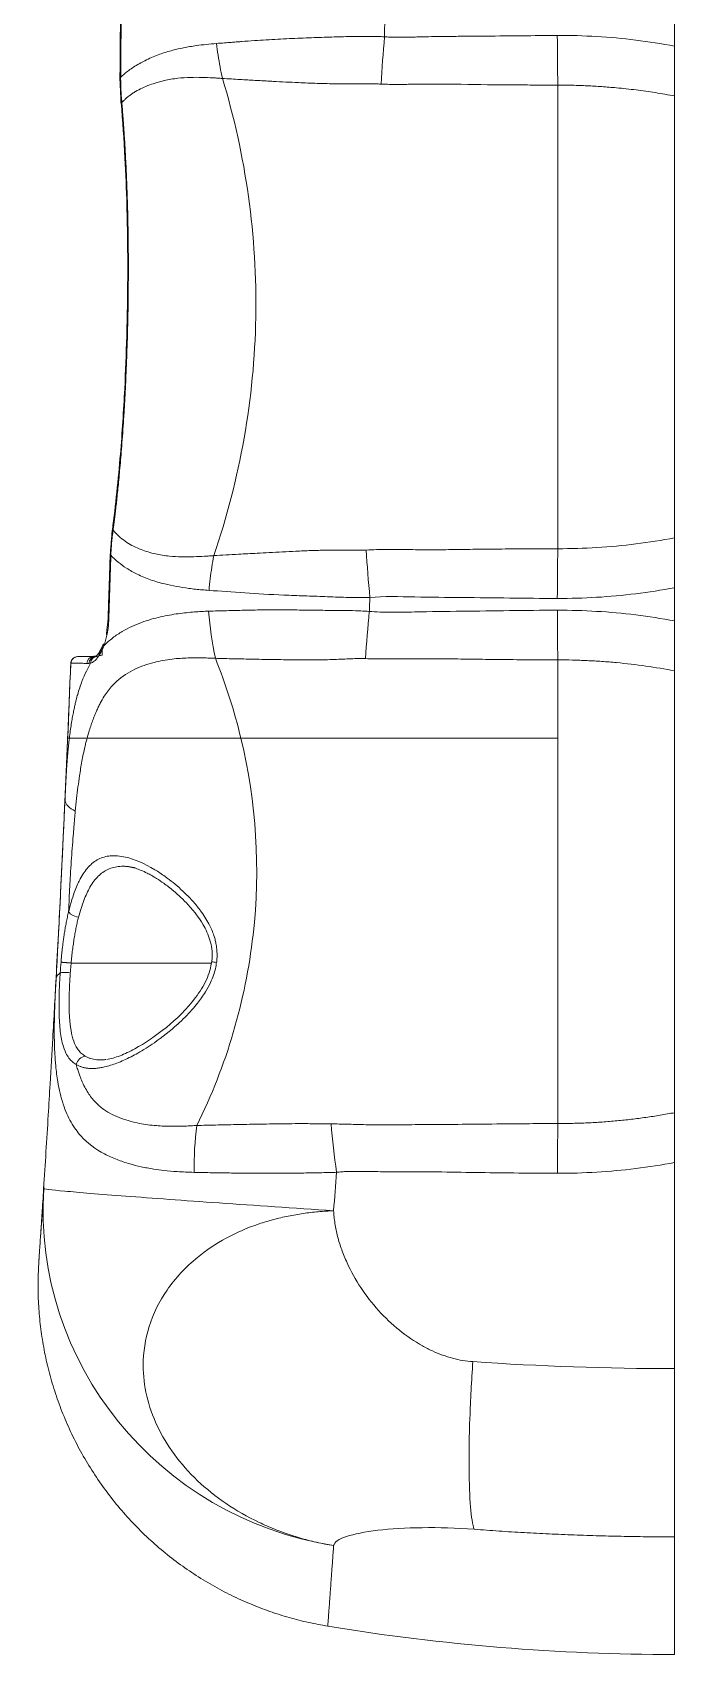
# Model space of a CAD drawing. Header units: millimetres. Extents: x -2408 to -1447, y -915 to -594.
# Drawn here: x -2048.44 to -2029.88, y -864.83 to -817.92 of the extents above; entities that cross this region are included whole.
import ezdxf

# ---------------------------------------------------------------- set-up
doc = ezdxf.new("R2010")
doc.units = ezdxf.units.MM
doc.layers.add('4', color=7, linetype='CONTINUOUS', true_color=0xffffff)

msp = doc.modelspace()

# ---------------------------------------------------------------- linework, layer by layer
at = {"layer": '4', "color": 7, "linetype": 'Continuous', "lineweight": 5}
for p, q in [((-2029.88, -817.352, 35), (-2029.88, -818.312, 35)), ((-2029.88, -819.755, 35), (-2029.88, -832.535, 35)), ((-2029.88, -833.977, 35), (-2029.88, -834.937, 35)), ((-2046.678, -835.971, 35), (-2046.608, -835.97, 35)), ((-2047.333, -836.156, 35), (-2047.333, -836.161, 35)), ((-2029.88, -836.38, 35), (-2029.88, -849.16, 35)), ((-2047.422, -838.332, 35), (-2047.372, -838.332, 35)), ((-2043.273, -844.832, 35), (-2047.321, -844.832, 35)), ((-2029.88, -850.602, 35), (-2029.88, -856.562, 35)), ((-2029.88, -861.428, 35), (-2029.88, -856.562, 35)), ((-2029.88, -864.832, 35), (-2029.88, -861.428, 35))]:
    msp.add_line(p, q, dxfattribs=at)
msp.add_arc((-2029.88, -803.165, 35), 61.667, 260.64519, 270, dxfattribs=at)
for centre, major_axis, ratio, start_param, end_param in [((-2045.707, -818.86, 35), (0.2, -0.002), 0.000004, 2.68509, 3.118734), ((-2045.71, -819.219, 35), (0.2, -0.002), 0.001803, 2.68499, 3.121071), ((-2045.71, -819.308, 35), (0.2, 0.001), 0.002033, 2.679676, 3.13244), ((-2045.936, -832.339, 35), (0.198, -0.026), 0.000113, 2.883134, 3.611779), ((-2045.936, -832.339, 35), (0.198, -0.026), 0.000113, 3.150379, 3.648746), ((-2046.009, -833.499, 35), (0.2, -0.006), 0.000014, 2.679785, 3.120905), ((-2046.056, -834.932, 35), (0.2, -0.007), 0.000015, 2.678933, 3.119202), ((-2046.107, -835.356, 35), (0.196, -0.042), 0.334881, 3.143495, 3.626201), ((-2046.675, -836.171, 35), (-0.001, -0.2), 0.953186, 3.165659, 4.682376), ((-2046.197, -835.665, 35), (0.187, -0.071), 0.565384, 3.1556, 3.679), ((-2046.913, -847.815, 35), (-0.161, -0.253), 0.884085, 3.764136, 5.048098), ((-2040.641, -851.037, 35), (0.236, -5.495), 0.567422, 4.41024, 4.660583), ((-2038.136, -851.995, 35), (9.979, -0.64), 0.981547, 3.141593, 4.614798)]:
    msp.add_ellipse(centre, major_axis=major_axis, ratio=ratio, start_param=start_param, end_param=end_param, dxfattribs=at)
for points, degree in [([(-2045.89, -816.742, 35), (-2045.907, -818.858, 35)], 1), ([(-2045.886, -818.858, 35), (-2045.884, -818.623, 35), (-2045.88, -818.153, 35), (-2045.875, -817.448, 35), (-2045.871, -816.978, 35), (-2045.87, -816.742, 35)], 3), ([(-2038.262, -818.043, 35), (-2038.26, -817.899, 35), (-2038.259, -817.754, 35), (-2038.257, -817.609, 35)], 3), ([(-2038.262, -818.043, 35), (-2038.303, -818.502, 35), (-2038.337, -818.965, 35), (-2038.362, -819.41, 35)], 3), ([(-2029.88, -818.312, 35), (-2030.253, -818.242, 35), (-2031.002, -818.126, 35), (-2032.131, -818.023, 35), (-2032.888, -818.002, 35), (-2033.268, -818.003, 35)], 3), ([(-2033.268, -818.003, 35), (-2033.267, -818.486, 35), (-2033.262, -818.973, 35), (-2033.253, -819.44, 35)], 3), ([(-2043.118, -818.236, 35), (-2043.106, -818.348, 35), (-2043.076, -818.574, 35), (-2043.019, -818.912, 35), (-2042.973, -819.135, 35), (-2042.948, -819.246, 35)], 3), ([(-2029.88, -819.755, 35), (-2029.88, -819.284, 35), (-2029.88, -818.799, 35), (-2029.88, -818.312, 35)], 3), ([(-2045.907, -818.856, 35), (-2045.91, -819.219, 35)], 1), ([(-2045.89, -819.217, 35), (-2045.889, -819.157, 35), (-2045.888, -819.037, 35), (-2045.887, -818.918, 35), (-2045.886, -818.858, 35)], 3), ([(-2045.91, -819.217, 35), (-2045.91, -819.309, 35)], 1), ([(-2045.91, -819.305, 35), (-2045.88, -819.952, 35)], 1), ([(-2045.889, -819.308, 35), (-2045.89, -819.293, 35), (-2045.89, -819.263, 35), (-2045.89, -819.232, 35), (-2045.89, -819.217, 35)], 3), ([(-2045.856, -819.946, 35), (-2045.862, -819.883, 35), (-2045.873, -819.753, 35), (-2045.885, -819.541, 35), (-2045.889, -819.388, 35), (-2045.889, -819.308, 35)], 3), ([(-2046.133, -832.308, 35), (-2046.195, -833.06, 35)], 1), ([(-2046.173, -833.04, 35), (-2046.171, -832.983, 35), (-2046.165, -832.866, 35), (-2046.151, -832.681, 35), (-2046.132, -832.494, 35), (-2046.117, -832.375, 35), (-2046.109, -832.316, 35)], 3), ([(-2033.253, -832.849, 35), (-2032.875, -832.849, 35), (-2032.121, -832.826, 35), (-2030.996, -832.722, 35), (-2030.251, -832.605, 35), (-2029.88, -832.535, 35)], 3), ([(-2029.88, -833.977, 35), (-2029.88, -833.49, 35), (-2029.88, -833.006, 35), (-2029.88, -832.535, 35)], 3), ([(-2046.194, -833.037, 35), (-2046.208, -833.493, 35)], 1), ([(-2046.173, -833.04, 35), (-2046.188, -833.041, 35), (-2046.195, -833.042, 35), (-2046.194, -833.043, 35)], 3), ([(-2046.187, -833.494, 35), (-2046.185, -833.417, 35), (-2046.18, -833.266, 35), (-2046.175, -833.115, 35), (-2046.173, -833.04, 35)], 3), ([(-2043.335, -834.054, 35), (-2043.326, -833.942, 35), (-2043.304, -833.717, 35), (-2043.258, -833.381, 35), (-2043.219, -833.159, 35), (-2043.198, -833.049, 35)], 3), ([(-2038.684, -834.259, 35), (-2038.729, -833.798, 35), (-2038.767, -833.333, 35), (-2038.794, -832.887, 35)], 3), ([(-2033.268, -834.287, 35), (-2033.266, -833.803, 35), (-2033.261, -833.316, 35), (-2033.253, -832.849, 35)], 3), ([(-2046.208, -833.493, 35), (-2046.256, -834.925, 35)], 1), ([(-2046.235, -834.926, 35), (-2046.229, -834.767, 35), (-2046.218, -834.448, 35), (-2046.203, -833.971, 35), (-2046.193, -833.653, 35), (-2046.187, -833.494, 35)], 3), ([(-2033.268, -834.287, 35), (-2032.888, -834.288, 35), (-2032.131, -834.266, 35), (-2031.002, -834.163, 35), (-2030.253, -834.047, 35), (-2029.88, -833.977, 35)], 3), ([(-2038.701, -834.663, 35), (-2038.695, -834.528, 35), (-2038.69, -834.394, 35), (-2038.684, -834.259, 35)], 3), ([(-2043.346, -834.656, 35), (-2043.41, -834.658, 35), (-2043.542, -834.663, 35), (-2043.757, -834.677, 35), (-2043.986, -834.697, 35), (-2044.226, -834.726, 35), (-2044.476, -834.765, 35), (-2044.736, -834.817, 35), (-2045.01, -834.887, 35), (-2045.289, -834.979, 35), (-2045.568, -835.094, 35), (-2045.845, -835.238, 35), (-2046.118, -835.419, 35), (-2046.293, -835.572, 35), (-2046.378, -835.659, 35)], 3), ([(-2046.255, -834.923, 35), (-2046.303, -835.316, 35)], 1), ([(-2046.287, -835.349, 35), (-2046.279, -835.315, 35), (-2046.266, -835.247, 35), (-2046.251, -835.142, 35), (-2046.24, -835.035, 35), (-2046.236, -834.963, 35), (-2046.235, -834.926, 35)], 3), ([(-2043.346, -834.656, 35), (-2043.316, -835.113, 35), (-2043.251, -835.574, 35), (-2043.153, -836.018, 35)], 3), ([(-2038.702, -834.663, 35), (-2038.747, -835.121, 35), (-2038.785, -835.584, 35), (-2038.812, -836.028, 35)], 3), ([(-2029.88, -834.937, 35), (-2030.253, -834.867, 35), (-2031.002, -834.751, 35), (-2032.131, -834.648, 35), (-2032.888, -834.627, 35), (-2033.267, -834.628, 35)], 3), ([(-2033.267, -834.628, 35), (-2033.266, -835.111, 35), (-2033.261, -835.598, 35), (-2033.253, -836.064, 35)], 3), ([(-2029.88, -836.38, 35), (-2029.88, -835.909, 35), (-2029.88, -835.424, 35), (-2029.88, -834.937, 35)], 3), ([(-2047.137, -835.969, 35), (-2046.957, -835.966, 35), (-2046.777, -835.963, 35), (-2046.597, -835.96, 35)], 3), ([(-2046.487, -835.816, 35), (-2046.588, -835.978, 35), (-2046.678, -835.997, 35)], 2), ([(-2046.678, -835.971, 35), (-2046.659, -835.971, 35), (-2046.64, -835.972, 35), (-2046.62, -835.972, 35)], 3), ([(-2046.661, -835.988, 35), (-2046.633, -835.972, 35), (-2046.601, -835.965, 35), (-2046.573, -835.966, 35)], 3), ([(-2046.513, -835.933, 35), (-2046.481, -835.883, 35), (-2046.45, -835.825, 35), (-2046.421, -835.761, 35)], 3), ([(-2046.513, -835.933, 35), (-2046.485, -835.933, 35), (-2046.456, -835.932, 35), (-2046.426, -835.932, 35)], 3), ([(-2046.422, -835.687, 35), (-2046.499, -835.831, 35)], 1), ([(-2046.426, -835.932, 35), (-2046.424, -835.875, 35), (-2046.422, -835.818, 35), (-2046.421, -835.761, 35)], 3), ([(-2046.384, -835.596, 35), (-2046.423, -835.689, 35)], 1), ([(-2043.153, -836.018, 35), (-2042.85, -836.771, 35), (-2042.603, -837.544, 35), (-2042.414, -838.332, 35)], 3), ([(-2047.333, -836.161, 35), (-2047.448, -839.123, 35), (-2047.585, -842.084, 35), (-2047.744, -845.044, 35)], 3), ([(-2047.422, -838.332, 35), (-2047.391, -837.609, 35), (-2047.361, -836.885, 35), (-2047.333, -836.161, 35)], 3), ([(-2047.333, -836.156, 35), (-2047.333, -836.157, 35), (-2047.333, -836.159, 35), (-2047.333, -836.161, 35)], 3), ([(-2047.333, -836.161, 35), (-2047.333, -836.161, 35)], 1), ([(-2046.865, -836.164, 35), (-2046.846, -836.164, 35), (-2046.826, -836.165, 35), (-2046.806, -836.165, 35)], 3), ([(-2046.806, -836.165, 35), (-2046.79, -836.165, 35), (-2046.774, -836.163, 35), (-2046.758, -836.158, 35)], 3), ([(-2033.253, -838.332, 35), (-2033.253, -837.569, 35), (-2033.253, -836.812, 35), (-2033.253, -836.064, 35)], 3), ([(-2047.487, -839.849, 35), (-2047.491, -839.934, 35), (-2047.495, -840.02, 35), (-2047.5, -840.107, 35)], 3), ([(-2047.5, -840.107, 35), (-2047.5, -840.119, 35), (-2047.499, -840.132, 35), (-2047.497, -840.145, 35)], 3), ([(-2047.486, -839.83, 35), (-2047.493, -839.997, 35), (-2047.497, -840.163, 35)], 2), ([(-2047.497, -840.145, 35), (-2047.479, -840.242, 35), (-2047.378, -840.343, 35), (-2047.2, -840.442, 35)], 3), ([(-2047.614, -844.808, 35), (-2047.623, -844.911, 35), (-2047.631, -845.014, 35), (-2047.638, -845.117, 35)], 3), ([(-2047.321, -844.832, 35), (-2047.326, -844.879, 35), (-2047.334, -844.972, 35), (-2047.341, -845.066, 35), (-2047.345, -845.112, 35)], 3), ([(-2047.748, -845.192, 35), (-2047.765, -845.467, 35), (-2047.78, -845.744, 35)], 2), ([(-2047.744, -845.044, 35), (-2047.75, -845.153, 35), (-2047.756, -845.263, 35), (-2047.762, -845.372, 35)], 3), ([(-2047.757, -845.287, 35), (-2047.756, -845.276, 35), (-2047.755, -845.265, 35), (-2047.751, -845.254, 35)], 3), ([(-2047.751, -845.254, 35), (-2047.737, -845.207, 35), (-2047.699, -845.161, 35), (-2047.638, -845.117, 35)], 3), ([(-2029.88, -850.602, 35), (-2029.88, -850.115, 35), (-2029.88, -849.631, 35), (-2029.88, -849.16, 35)], 3), ([(-2039.65, -850.885, 35), (-2039.714, -850.415, 35), (-2039.768, -849.94, 35), (-2039.809, -849.485, 35)], 3), ([(-2033.265, -850.912, 35), (-2033.264, -850.428, 35), (-2033.259, -849.941, 35), (-2033.251, -849.474, 35)], 3), ([(-2039.734, -851.994, 35), (-2039.706, -851.625, 35), (-2039.678, -851.255, 35), (-2039.65, -850.885, 35)], 3), ([(-2033.265, -850.912, 35), (-2032.886, -850.913, 35), (-2032.13, -850.891, 35), (-2031.001, -850.788, 35), (-2030.253, -850.672, 35), (-2029.88, -850.602, 35)], 3), ([(-2048.132, -851.72, 35), (-2048.181, -852.409, 35), (-2048.203, -852.718, 35)], 2), ([(-2029.88, -856.562, 35), (-2031.828, -856.562, 35), (-2033.775, -856.495, 35), (-2035.709, -856.361, 35)], 3)]:
    msp.add_open_spline(points, degree=degree, dxfattribs=at)
for points, knots in [([(-2038.262, -818.043, 35), (-2038.324, -818.04, 35), (-2038.483, -818.034, 35), (-2038.813, -818.028, 35), (-2039.262, -818.033, 35), (-2039.808, -818.05, 35), (-2040.398, -818.07, 35), (-2041.032, -818.095, 35), (-2041.579, -818.126, 35), (-2042.035, -818.155, 35), (-2042.288, -818.173, 35), (-2042.463, -818.186, 35), (-2042.566, -818.194, 35), (-2042.714, -818.205, 35), (-2042.904, -818.219, 35), (-2043.042, -818.23, 35), (-2043.118, -818.236, 35)], [0, 0, 0, 0, 0.035541, 0.089844, 0.188021, 0.292809, 0.407442, 0.5367, 0.677319, 0.749855, 0.831851, 0.844673, 0.867982, 0.901713, 0.945769, 1, 1, 1, 1]), ([(-2033.268, -818.003, 35), (-2033.952, -818.009, 35), (-2034.889, -818.019, 35), (-2035.985, -818.029, 35), (-2036.626, -818.031, 35), (-2037.076, -818.041, 35), (-2037.422, -818.05, 35), (-2037.599, -818.055, 35), (-2037.772, -818.058, 35), (-2037.94, -818.058, 35), (-2038.103, -818.054, 35), (-2038.209, -818.047, 35), (-2038.262, -818.043, 35)], [0, 0, 0, 0, 0.4096, 0.561134, 0.658261, 0.795262, 0.831516, 0.867087, 0.90179, 0.935545, 0.968293, 1, 1, 1, 1]), ([(-2043.118, -818.236, 35), (-2043.217, -818.244, 35), (-2043.417, -818.262, 35), (-2043.737, -818.301, 35), (-2044.061, -818.355, 35), (-2044.416, -818.436, 35), (-2044.777, -818.547, 35), (-2045.097, -818.683, 35), (-2045.343, -818.812, 35), (-2045.513, -818.916, 35), (-2045.653, -819.014, 35), (-2045.777, -819.112, 35), (-2045.853, -819.183, 35), (-2045.89, -819.217, 35)], [0, 0, 0, 0, 0.084067, 0.168562, 0.282748, 0.383279, 0.514362, 0.657912, 0.746762, 0.817814, 0.880803, 0.941554, 1, 1, 1, 1]), ([(-2042.948, -819.246, 35), (-2042.991, -819.244, 35), (-2043.085, -819.237, 35), (-2043.283, -819.226, 35), (-2043.549, -819.215, 35), (-2043.888, -819.214, 35), (-2044.259, -819.238, 35), (-2044.657, -819.305, 35), (-2044.995, -819.41, 35), (-2045.265, -819.52, 35), (-2045.428, -819.605, 35), (-2045.546, -819.679, 35), (-2045.629, -819.738, 35), (-2045.708, -819.802, 35), (-2045.784, -819.87, 35), (-2045.832, -819.921, 35), (-2045.856, -819.946, 35)], [0, 0, 0, 0, 0.035174, 0.07562, 0.161452, 0.257926, 0.369782, 0.499225, 0.646662, 0.731317, 0.811946, 0.849515, 0.887167, 0.924838, 0.962468, 1, 1, 1, 1]), ([(-2042.948, -819.246, 35), (-2042.27, -821.481, 35), (-2041.942, -823.819, 35), (-2042.026, -828.495, 35), (-2042.437, -830.833, 35), (-2043.198, -833.049, 35)], [0, 0, 0, 0, 0.5, 0.5, 1, 1, 1, 1]), ([(-2038.362, -819.41, 35), (-2038.419, -819.408, 35), (-2038.536, -819.403, 35), (-2038.711, -819.4, 35), (-2038.911, -819.4, 35), (-2039.22, -819.402, 35), (-2039.663, -819.405, 35), (-2040.205, -819.392, 35), (-2040.823, -819.366, 35), (-2041.296, -819.342, 35), (-2041.644, -819.323, 35), (-2041.82, -819.313, 35), (-2042.013, -819.302, 35), (-2042.225, -819.29, 35), (-2042.453, -819.277, 35), (-2042.697, -819.262, 35), (-2042.862, -819.252, 35), (-2042.948, -819.246, 35)], [0, 0, 0, 0, 0.034662, 0.07114, 0.106435, 0.156636, 0.260921, 0.380416, 0.496248, 0.656107, 0.691041, 0.730691, 0.775063, 0.824165, 0.878011, 0.936615, 1, 1, 1, 1]), ([(-2033.254, -819.44, 35), (-2033.468, -819.439, 35), (-2033.893, -819.438, 35), (-2034.825, -819.434, 35), (-2035.74, -819.423, 35), (-2036.624, -819.406, 35), (-2037.136, -819.41, 35), (-2037.501, -819.416, 35), (-2037.762, -819.421, 35), (-2037.959, -819.421, 35), (-2038.167, -819.418, 35), (-2038.299, -819.413, 35), (-2038.362, -819.41, 35)], [0, 0, 0, 0, 0.125602, 0.248582, 0.546045, 0.662015, 0.768084, 0.846921, 0.877187, 0.921807, 0.962731, 1, 1, 1, 1]), ([(-2029.88, -819.755, 35), (-2030.064, -819.721, 35), (-2030.434, -819.655, 35), (-2030.994, -819.577, 35), (-2031.511, -819.521, 35), (-2031.983, -819.483, 35), (-2032.406, -819.458, 35), (-2032.83, -819.443, 35), (-2033.112, -819.441, 35), (-2033.254, -819.44, 35)], [0, 0, 0, 0, 0.165593, 0.332086, 0.499661, 0.625058, 0.7502, 0.875157, 1, 1, 1, 1]), ([(-2033.253, -819.44, 35), (-2033.253, -821.622, 35), (-2033.253, -823.883, 35), (-2033.253, -828.406, 35), (-2033.253, -830.667, 35), (-2033.253, -832.849, 35)], [0, 0, 0, 0, 0.5, 0.5, 1, 1, 1, 1]), ([(-2045.874, -819.948, 35), (-2045.83, -820.482, 35), (-2045.763, -821.469, 35), (-2045.709, -822.829, 35), (-2045.688, -823.945, 35), (-2045.685, -824.835, 35), (-2045.691, -825.729, 35), (-2045.714, -826.837, 35), (-2045.773, -828.349, 35), (-2045.892, -830.22, 35), (-2046.036, -831.582, 35), (-2046.129, -832.313, 35)], [0, 0, 0, 0, 0.129698, 0.239617, 0.329672, 0.399884, 0.455193, 0.546153, 0.668332, 0.82164, 1, 1, 1, 1]), ([(-2046.109, -832.316, 35), (-2046.104, -832.281, 35), (-2046.093, -832.197, 35), (-2046.076, -832.061, 35), (-2046.056, -831.902, 35), (-2046.036, -831.728, 35), (-2046.014, -831.538, 35), (-2045.991, -831.33, 35), (-2045.968, -831.103, 35), (-2045.943, -830.854, 35), (-2045.918, -830.581, 35), (-2045.891, -830.282, 35), (-2045.864, -829.953, 35), (-2045.837, -829.591, 35), (-2045.809, -829.192, 35), (-2045.782, -828.755, 35), (-2045.756, -828.276, 35), (-2045.731, -827.746, 35), (-2045.708, -827.163, 35), (-2045.689, -826.536, 35), (-2045.675, -825.886, 35), (-2045.668, -825.24, 35), (-2045.666, -824.627, 35), (-2045.669, -824.067, 35), (-2045.676, -823.568, 35), (-2045.686, -823.12, 35), (-2045.697, -822.716, 35), (-2045.71, -822.351, 35), (-2045.724, -822.018, 35), (-2045.738, -821.716, 35), (-2045.752, -821.44, 35), (-2045.766, -821.19, 35), (-2045.78, -820.961, 35), (-2045.793, -820.753, 35), (-2045.807, -820.563, 35), (-2045.819, -820.39, 35), (-2045.832, -820.233, 35), (-2045.843, -820.089, 35), (-2045.852, -819.995, 35), (-2045.856, -819.949, 35), (-2045.856, -819.946, 35)], [0, 0, 0, 0, 0.008672, 0.020404, 0.033306, 0.047436, 0.062857, 0.079675, 0.098062, 0.118186, 0.140211, 0.16437, 0.190927, 0.220166, 0.252296, 0.287528, 0.326185, 0.368536, 0.415903, 0.467326, 0.520317, 0.573253, 0.62376, 0.668557, 0.708614, 0.744577, 0.777038, 0.806435, 0.833156, 0.857506, 0.879706, 0.899941, 0.918356, 0.935108, 0.950407, 0.964393, 0.977154, 0.988773, 0.999332, 1, 1, 1, 1]), ([(-2046.109, -832.316, 35), (-2046.042, -832.387, 35), (-2045.92, -832.516, 35), (-2045.719, -832.667, 35), (-2045.518, -832.781, 35), (-2045.248, -832.9, 35), (-2044.908, -833.005, 35), (-2044.405, -833.082, 35), (-2043.923, -833.088, 35), (-2043.524, -833.07, 35), (-2043.331, -833.058, 35), (-2043.24, -833.052, 35), (-2043.198, -833.049, 35)], [0, 0, 0, 0, 0.105887, 0.192526, 0.275632, 0.35816, 0.505677, 0.636396, 0.843577, 0.92778, 0.966327, 1, 1, 1, 1]), ([(-2046.173, -833.04, 35), (-2046.105, -833.106, 35), (-2045.966, -833.241, 35), (-2045.758, -833.391, 35), (-2045.569, -833.504, 35), (-2045.343, -833.621, 35), (-2045.035, -833.751, 35), (-2044.653, -833.864, 35), (-2044.279, -833.943, 35), (-2043.979, -833.989, 35), (-2043.727, -834.02, 35), (-2043.534, -834.039, 35), (-2043.401, -834.049, 35), (-2043.335, -834.054, 35)], [0, 0, 0, 0, 0.106447, 0.217416, 0.28389, 0.345521, 0.487214, 0.625343, 0.73016, 0.837807, 0.891837, 0.945909, 1, 1, 1, 1]), ([(-2043.198, -833.049, 35), (-2042.962, -833.035, 35), (-2042.557, -833.012, 35), (-2042.014, -832.983, 35), (-2041.464, -832.953, 35), (-2040.945, -832.927, 35), (-2040.394, -832.901, 35), (-2039.983, -832.89, 35), (-2039.583, -832.89, 35), (-2039.255, -832.896, 35), (-2038.987, -832.895, 35), (-2038.854, -832.89, 35), (-2038.794, -832.887, 35)], [0, 0, 0, 0, 0.178431, 0.307281, 0.386797, 0.561922, 0.658157, 0.751677, 0.829648, 0.916001, 0.961612, 1, 1, 1, 1]), ([(-2038.794, -832.887, 35), (-2038.693, -832.883, 35), (-2038.493, -832.875, 35), (-2038.094, -832.868, 35), (-2037.591, -832.874, 35), (-2036.969, -832.882, 35), (-2036.312, -832.875, 35), (-2035.609, -832.864, 35), (-2034.858, -832.857, 35), (-2034.068, -832.851, 35), (-2033.527, -832.85, 35), (-2033.253, -832.849, 35)], [0, 0, 0, 0, 0.054771, 0.109258, 0.217025, 0.328103, 0.446387, 0.57324, 0.708119, 0.852514, 1, 1, 1, 1]), ([(-2043.335, -834.054, 35), (-2042.686, -834.099, 35), (-2041.958, -834.155, 35), (-2040.976, -834.199, 35), (-2040.777, -834.206, 35), (-2040.381, -834.219, 35), (-2040.183, -834.226, 35), (-2039.785, -834.241, 35), (-2039.584, -834.25, 35), (-2039.153, -834.262, 35), (-2038.922, -834.265, 35), (-2038.684, -834.259, 35)], [0, 0, 0, 0, 0.5, 0.5, 0.625, 0.625, 0.75, 0.75, 0.875, 0.875, 1, 1, 1, 1]), ([(-2038.701, -834.663, 35), (-2038.784, -834.658, 35), (-2038.971, -834.647, 35), (-2039.335, -834.635, 35), (-2039.785, -834.632, 35), (-2040.321, -834.629, 35), (-2040.753, -834.62, 35), (-2041.095, -834.618, 35), (-2041.328, -834.617, 35), (-2041.568, -834.617, 35), (-2041.813, -834.619, 35), (-2042.063, -834.623, 35), (-2042.315, -834.628, 35), (-2042.571, -834.634, 35), (-2042.829, -834.641, 35), (-2043.089, -834.648, 35), (-2043.26, -834.653, 35), (-2043.346, -834.656, 35)], [0, 0, 0, 0, 0.049351, 0.111914, 0.218028, 0.321234, 0.440105, 0.487835, 0.537741, 0.589628, 0.643271, 0.698563, 0.755517, 0.814155, 0.874492, 0.936471, 1, 1, 1, 1]), ([(-2038.684, -834.259, 35), (-2038.287, -834.222, 35), (-2037.838, -834.234, 35), (-2036.928, -834.253, 35), (-2036.467, -834.257, 35), (-2035.556, -834.265, 35), (-2035.102, -834.27, 35), (-2034.187, -834.281, 35), (-2033.728, -834.286, 35), (-2033.268, -834.287, 35)], [0, 0, 0, 0, 0.25, 0.25, 0.5, 0.5, 0.75, 0.75, 1, 1, 1, 1]), ([(-2033.267, -834.628, 35), (-2033.729, -834.629, 35), (-2034.19, -834.634, 35), (-2035.108, -834.646, 35), (-2035.563, -834.652, 35), (-2036.476, -834.662, 35), (-2036.941, -834.668, 35), (-2037.623, -834.682, 35), (-2037.846, -834.688, 35), (-2038.285, -834.687, 35), (-2038.503, -834.681, 35), (-2038.701, -834.663, 35)], [0, 0, 0, 0, 0.25, 0.25, 0.5, 0.5, 0.75, 0.75, 0.875, 0.875, 1, 1, 1, 1]), ([(-2046.378, -835.659, 35), (-2046.369, -835.634, 35), (-2046.35, -835.584, 35), (-2046.326, -835.506, 35), (-2046.305, -835.428, 35), (-2046.293, -835.375, 35), (-2046.287, -835.349, 35)], [0, 0, 0, 0, 0.267572, 0.523389, 0.767501, 1, 1, 1, 1]), ([(-2047.333, -836.156, 35), (-2047.33, -836.106, 35), (-2047.307, -836.058, 35), (-2047.235, -835.99, 35), (-2047.186, -835.97, 35), (-2047.137, -835.969, 35)], [0, 0, 0, 0, 0.5, 0.5, 1, 1, 1, 1]), ([(-2047.128, -835.969, 35), (-2047.154, -835.97, 35), (-2047.204, -835.979, 35), (-2047.271, -836.023, 35), (-2047.315, -836.089, 35), (-2047.325, -836.138, 35), (-2047.326, -836.164, 35)], [0, 0, 0, 0, 0.240668, 0.500167, 0.759573, 1, 1, 1, 1]), ([(-2047.129, -835.969, 35), (-2047.12, -835.969, 35), (-2047.077, -835.969, 35), (-2046.943, -835.97, 35), (-2046.777, -835.971, 35), (-2046.678, -835.971, 35)], [0, 0, 0, 0, 0.240714, 0.620357, 1, 1, 1, 1]), ([(-2043.153, -836.018, 35), (-2043.211, -836.016, 35), (-2043.334, -836.011, 35), (-2043.598, -836.003, 35), (-2043.964, -836.004, 35), (-2044.439, -836.035, 35), (-2044.965, -836.133, 35), (-2045.512, -836.325, 35), (-2045.946, -836.605, 35), (-2046.216, -836.902, 35), (-2046.369, -837.123, 35), (-2046.463, -837.284, 35), (-2046.537, -837.431, 35), (-2046.593, -837.552, 35), (-2046.649, -837.684, 35), (-2046.704, -837.827, 35), (-2046.758, -837.983, 35), (-2046.812, -838.152, 35), (-2046.845, -838.271, 35), (-2046.861, -838.332, 35)], [0, 0, 0, 0, 0.030391, 0.064819, 0.141966, 0.232523, 0.341542, 0.472759, 0.618175, 0.70172, 0.744012, 0.793014, 0.818147, 0.844738, 0.872801, 0.902347, 0.933388, 0.965936, 1, 1, 1, 1]), ([(-2046.806, -836.165, 35), (-2046.805, -836.119, 35), (-2046.785, -836.066, 35), (-2046.714, -835.992, 35), (-2046.664, -835.973, 35), (-2046.62, -835.972, 35)], [0, 0, 0, 0, 0.5, 0.5, 1, 1, 1, 1]), ([(-2046.758, -836.158, 35), (-2046.741, -836.152, 35), (-2046.708, -836.141, 35), (-2046.655, -836.105, 35), (-2046.613, -836.065, 35), (-2046.577, -836.025, 35), (-2046.547, -835.985, 35), (-2046.524, -835.95, 35), (-2046.512, -835.933, 35)], [0, 0, 0, 0, 0.20956, 0.418701, 0.634671, 0.71377, 0.856977, 1, 1, 1, 1]), ([(-2046.758, -836.158, 35), (-2046.758, -836.111, 35), (-2046.74, -836.058, 35), (-2046.691, -836.007, 35), (-2046.676, -835.996, 35), (-2046.661, -835.988, 35)], [0, 0, 0, 0, 0.738254, 0.738254, 1, 1, 1, 1]), ([(-2046.512, -835.933, 35), (-2046.524, -835.881, 35), (-2046.506, -835.833, 35), (-2046.469, -835.8, 35), (-2046.461, -835.794, 35), (-2046.452, -835.79, 35)], [0, 0, 0, 0, 0.813795, 0.813795, 1, 1, 1, 1]), ([(-2046.421, -835.762, 35), (-2046.43, -835.738, 35), (-2046.431, -835.715, 35), (-2046.424, -835.693, 35), (-2046.423, -835.689, 35), (-2046.421, -835.686, 35)], [0, 0, 0, 0, 0.843539, 0.843539, 1, 1, 1, 1]), ([(-2046.42, -835.761, 35), (-2046.413, -835.745, 35), (-2046.399, -835.712, 35), (-2046.385, -835.677, 35), (-2046.378, -835.659, 35)], [0, 0, 0, 0, 0.499845, 1, 1, 1, 1]), ([(-2038.813, -836.028, 35), (-2038.881, -836.027, 35), (-2039.021, -836.025, 35), (-2039.242, -836.032, 35), (-2039.474, -836.043, 35), (-2039.811, -836.057, 35), (-2040.144, -836.067, 35), (-2040.495, -836.066, 35), (-2040.784, -836.063, 35), (-2041.102, -836.059, 35), (-2041.424, -836.055, 35), (-2041.737, -836.05, 35), (-2042.04, -836.044, 35), (-2042.333, -836.038, 35), (-2042.616, -836.032, 35), (-2042.889, -836.026, 35), (-2043.065, -836.021, 35), (-2043.153, -836.018, 35)], [0, 0, 0, 0, 0.043872, 0.089998, 0.1425, 0.194965, 0.309692, 0.362271, 0.42893, 0.504184, 0.578303, 0.651301, 0.723193, 0.793993, 0.863716, 0.93238, 1, 1, 1, 1]), ([(-2033.253, -836.064, 35), (-2033.503, -836.064, 35), (-2034.043, -836.062, 35), (-2034.832, -836.055, 35), (-2035.605, -836.046, 35), (-2036.304, -836.034, 35), (-2036.96, -836.028, 35), (-2037.533, -836.03, 35), (-2037.942, -836.033, 35), (-2038.256, -836.036, 35), (-2038.514, -836.035, 35), (-2038.719, -836.03, 35), (-2038.813, -836.028, 35)], [0, 0, 0, 0, 0.13451, 0.290428, 0.424401, 0.55062, 0.667296, 0.778592, 0.860242, 0.888437, 0.949127, 1, 1, 1, 1]), ([(-2046.758, -836.158, 35), (-2046.8, -836.233, 35), (-2046.892, -836.399, 35), (-2047.018, -836.699, 35), (-2047.103, -836.955, 35), (-2047.154, -837.139, 35), (-2047.177, -837.227, 35), (-2047.203, -837.331, 35), (-2047.23, -837.452, 35), (-2047.259, -837.591, 35), (-2047.288, -837.748, 35), (-2047.318, -837.924, 35), (-2047.346, -838.119, 35), (-2047.363, -838.26, 35), (-2047.372, -838.332, 35)], [0, 0, 0, 0, 0.130603, 0.286678, 0.467367, 0.5009, 0.540996, 0.587599, 0.640645, 0.700065, 0.765787, 0.837736, 0.915834, 1, 1, 1, 1]), ([(-2047.328, -836.157, 35), (-2047.328, -836.157, 35), (-2047.323, -836.157, 35), (-2047.306, -836.16, 35), (-2047.263, -836.162, 35), (-2047.212, -836.163, 35), (-2047.153, -836.163, 35), (-2047.088, -836.163, 35), (-2047.019, -836.163, 35), (-2046.945, -836.164, 35), (-2046.891, -836.164, 35), (-2046.865, -836.164, 35)], [0, 0, 0, 0, 0.004226, 0.188172, 0.326142, 0.465067, 0.583075, 0.695575, 0.802571, 0.90405, 1, 1, 1, 1]), ([(-2029.88, -836.38, 35), (-2030.157, -836.331, 35), (-2030.714, -836.233, 35), (-2031.418, -836.154, 35), (-2031.983, -836.107, 35), (-2032.408, -836.083, 35), (-2032.831, -836.067, 35), (-2033.112, -836.065, 35), (-2033.253, -836.064, 35)], [0, 0, 0, 0, 0.248704, 0.49965, 0.625494, 0.750787, 0.875598, 1, 1, 1, 1]), ([(-2047.499, -840.107, 35), (-2047.487, -839.82, 35), (-2047.46, -839.228, 35), (-2047.435, -838.637, 35), (-2047.422, -838.332, 35)], [0, 0, 0, 0, 0.484791, 1, 1, 1, 1]), ([(-2047.372, -838.332, 35), (-2047.38, -838.398, 35), (-2047.394, -838.524, 35), (-2047.422, -838.811, 35), (-2047.451, -839.188, 35), (-2047.473, -839.57, 35), (-2047.484, -839.789, 35), (-2047.487, -839.849, 35)], [0, 0, 0, 0, 0.139496, 0.269342, 0.592904, 0.889196, 1, 1, 1, 1]), ([(-2047.372, -838.332, 35), (-2047.363, -838.332, 35), (-2047.344, -838.332, 35), (-2047.303, -838.332, 35), (-2047.253, -838.332, 35), (-2047.193, -838.332, 35), (-2047.124, -838.332, 35), (-2047.045, -838.332, 35), (-2046.959, -838.332, 35), (-2046.894, -838.332, 35), (-2046.861, -838.332, 35)], [0, 0, 0, 0, 0.126628, 0.252939, 0.378851, 0.504291, 0.629185, 0.753472, 0.877094, 1, 1, 1, 1]), ([(-2046.861, -838.332, 35), (-2046.872, -838.374, 35), (-2046.894, -838.456, 35), (-2046.946, -838.674, 35), (-2047.012, -838.99, 35), (-2047.075, -839.378, 35), (-2047.125, -839.74, 35), (-2047.165, -840.08, 35), (-2047.188, -840.319, 35), (-2047.2, -840.442, 35)], [0, 0, 0, 0, 0.066043, 0.132086, 0.339346, 0.54133, 0.686927, 0.839796, 1, 1, 1, 1]), ([(-2046.861, -838.332, 35), (-2046.629, -838.332, 35), (-2046.365, -838.332, 35), (-2045.91, -838.332, 35), (-2045.748, -838.332, 35), (-2045.409, -838.332, 35), (-2045.23, -838.332, 35), (-2044.671, -838.332, 35), (-2044.264, -838.332, 35), (-2043.383, -838.332, 35), (-2042.909, -838.332, 35), (-2042.414, -838.332, 35)], [0, 0, 0, 0, 0.25, 0.25, 0.375, 0.375, 0.5, 0.5, 0.75, 0.75, 1, 1, 1, 1]), ([(-2042.413, -838.332, 35), (-2041.969, -840.183, 35), (-2041.845, -842.113, 35), (-2042.28, -845.926, 35), (-2042.831, -847.805, 35), (-2043.687, -849.53, 35)], [0, 0, 0, 0, 0.5, 0.5, 1, 1, 1, 1]), ([(-2033.252, -838.332, 35), (-2034.038, -838.332, 35), (-2034.824, -838.332, 35), (-2036, -838.332, 35), (-2036.392, -838.332, 35), (-2037.175, -838.332, 35), (-2037.567, -838.332, 35), (-2038.347, -838.332, 35), (-2038.735, -838.332, 35), (-2039.503, -838.332, 35), (-2039.884, -838.332, 35), (-2041.011, -838.332, 35), (-2041.731, -838.332, 35), (-2042.414, -838.332, 35)], [0, 0, 0, 0, 0.25, 0.25, 0.375, 0.375, 0.5, 0.5, 0.625, 0.625, 0.75, 0.75, 1, 1, 1, 1]), ([(-2033.252, -849.474, 35), (-2033.252, -847.673, 35), (-2033.252, -845.822, 35), (-2033.252, -842.083, 35), (-2033.252, -840.191, 35), (-2033.252, -838.332, 35)], [0, 0, 0, 0, 0.5, 0.5, 1, 1, 1, 1]), ([(-2047.5, -840.107, 35), (-2047.506, -840.251, 35), (-2047.519, -840.541, 35), (-2047.54, -840.975, 35), (-2047.562, -841.445, 35), (-2047.59, -842.04, 35), (-2047.632, -842.897, 35), (-2047.689, -844.015, 35), (-2047.734, -844.852, 35), (-2047.757, -845.287, 35)], [0, 0, 0, 0, 0.084651, 0.168912, 0.252876, 0.35676, 0.513173, 0.746573, 1, 1, 1, 1]), ([(-2047.2, -840.442, 35), (-2047.207, -840.515, 35), (-2047.221, -840.666, 35), (-2047.242, -840.903, 35), (-2047.275, -841.309, 35), (-2047.31, -841.772, 35), (-2047.341, -842.264, 35), (-2047.362, -842.624, 35), (-2047.379, -842.978, 35), (-2047.389, -843.22, 35), (-2047.394, -843.348, 35)], [0, 0, 0, 0, 0.077912, 0.161466, 0.25066, 0.503732, 0.640391, 0.754011, 0.869892, 1, 1, 1, 1]), ([(-2043.118, -844.812, 35), (-2043.113, -844.774, 35), (-2043.105, -844.696, 35), (-2043.102, -844.578, 35), (-2043.108, -844.456, 35), (-2043.122, -844.332, 35), (-2043.146, -844.206, 35), (-2043.199, -844.008, 35), (-2043.321, -843.712, 35), (-2043.52, -843.39, 35), (-2043.802, -843.034, 35), (-2044.157, -842.676, 35), (-2044.551, -842.36, 35), (-2045.101, -841.997, 35), (-2045.652, -841.755, 35), (-2046.18, -841.709, 35), (-2046.537, -841.808, 35), (-2046.826, -842.03, 35), (-2047.012, -842.3, 35), (-2047.132, -842.543, 35), (-2047.214, -842.741, 35), (-2047.306, -843.008, 35), (-2047.363, -843.228, 35), (-2047.394, -843.348, 35)], [0, 0, 0, 0, 0.012099, 0.024583, 0.037456, 0.050716, 0.064359, 0.078381, 0.117046, 0.169046, 0.206377, 0.276216, 0.353173, 0.403303, 0.552814, 0.638745, 0.714162, 0.790619, 0.861922, 0.885881, 0.916899, 0.954952, 1, 1, 1, 1]), ([(-2045.474, -842.074, 35), (-2045.484, -842.072, 35), (-2045.638, -842.038, 35), (-2045.914, -842.015, 35), (-2046.26, -842.101, 35), (-2046.547, -842.303, 35), (-2046.74, -842.562, 35), (-2046.871, -842.815, 35), (-2046.957, -843.02, 35), (-2047.037, -843.25, 35), (-2047.085, -843.421, 35), (-2047.109, -843.508, 35)], [0, 0, 0, 0, 0.013288, 0.196509, 0.369469, 0.530906, 0.694637, 0.768053, 0.843376, 0.920671, 1, 1, 1, 1]), ([(-2045.834, -842.032, 35), (-2045.719, -842.032, 35), (-2045.496, -842.068, 35), (-2045.158, -842.208, 35), (-2044.879, -842.365, 35), (-2044.621, -842.537, 35), (-2044.311, -842.777, 35), (-2043.887, -843.176, 35), (-2043.485, -843.694, 35), (-2043.28, -844.209, 35), (-2043.236, -844.562, 35), (-2043.248, -844.746, 35), (-2043.264, -844.842, 35)], [0, 0, 0, 0, 0.142404, 0.259093, 0.349, 0.412892, 0.498797, 0.629349, 0.800209, 0.896701, 0.947082, 1, 1, 1, 1]), ([(-2047.394, -843.348, 35), (-2047.406, -843.399, 35), (-2047.431, -843.5, 35), (-2047.462, -843.654, 35), (-2047.49, -843.805, 35), (-2047.514, -843.952, 35), (-2047.535, -844.093, 35), (-2047.553, -844.229, 35), (-2047.569, -844.358, 35), (-2047.583, -844.481, 35), (-2047.595, -844.596, 35), (-2047.605, -844.704, 35), (-2047.611, -844.774, 35), (-2047.614, -844.808, 35)], [0, 0, 0, 0, 0.116861, 0.228476, 0.334872, 0.436066, 0.53207, 0.622893, 0.708558, 0.789088, 0.864499, 0.934803, 1, 1, 1, 1]), ([(-2047.394, -843.347, 35), (-2047.388, -843.361, 35), (-2047.378, -843.375, 35), (-2047.347, -843.406, 35), (-2047.327, -843.422, 35), (-2047.251, -843.468, 35), (-2047.179, -843.495, 35), (-2047.109, -843.508, 35)], [0, 0, 0, 0, 0.25, 0.25, 0.5, 0.5, 1, 1, 1, 1]), ([(-2047.109, -843.508, 35), (-2047.12, -843.554, 35), (-2047.144, -843.646, 35), (-2047.175, -843.792, 35), (-2047.205, -843.947, 35), (-2047.233, -844.109, 35), (-2047.258, -844.28, 35), (-2047.282, -844.458, 35), (-2047.303, -844.643, 35), (-2047.315, -844.768, 35), (-2047.321, -844.832, 35)], [0, 0, 0, 0, 0.112767, 0.228951, 0.348595, 0.471739, 0.598419, 0.728669, 0.86252, 1, 1, 1, 1]), ([(-2047.177, -847.764, 35), (-2047.153, -847.778, 35), (-2047.103, -847.806, 35), (-2047.022, -847.838, 35), (-2046.932, -847.862, 35), (-2046.834, -847.878, 35), (-2046.727, -847.883, 35), (-2046.611, -847.879, 35), (-2046.486, -847.864, 35), (-2046.287, -847.824, 35), (-2045.992, -847.731, 35), (-2045.666, -847.584, 35), (-2045.303, -847.388, 35), (-2044.85, -847.104, 35), (-2044.314, -846.685, 35), (-2043.901, -846.274, 35), (-2043.636, -845.958, 35), (-2043.451, -845.698, 35), (-2043.301, -845.424, 35), (-2043.207, -845.195, 35), (-2043.148, -845, 35), (-2043.127, -844.872, 35), (-2043.118, -844.812, 35)], [0, 0, 0, 0, 0.025185, 0.051463, 0.078831, 0.107286, 0.136827, 0.167443, 0.199135, 0.231898, 0.313802, 0.403678, 0.444697, 0.544197, 0.685141, 0.774328, 0.811926, 0.869319, 0.9142, 0.945798, 0.974394, 1, 1, 1, 1]), ([(-2043.253, -844.759, 35), (-2043.284, -844.956, 35), (-2043.389, -845.34, 35), (-2043.843, -846.037, 35), (-2044.584, -846.747, 35), (-2045.348, -847.259, 35), (-2045.916, -847.529, 35), (-2046.172, -847.601, 35), (-2046.293, -847.622, 35)], [0, 0, 0, 0, 0.107532, 0.223562, 0.47183, 0.732692, 0.865972, 1, 1, 1, 1]), ([(-2043.118, -844.812, 35), (-2043.176, -844.805, 35), (-2043.221, -844.799, 35), (-2043.25, -844.795, 35), (-2043.255, -844.795, 35), (-2043.256, -844.794, 35)], [0, 0, 0, 0, 0.715308, 0.715308, 1, 1, 1, 1]), ([(-2048.116, -851.354, 35), (-2048.071, -850.647, 35), (-2048.007, -849.637, 35), (-2047.921, -848.187, 35), (-2047.844, -846.872, 35), (-2047.789, -845.86, 35), (-2047.757, -845.287, 35)], [0, 0, 0, 0, 0.349835, 0.499739, 0.716848, 1, 1, 1, 1]), ([(-2047.757, -845.287, 35), (-2047.761, -845.366, 35), (-2047.77, -845.525, 35), (-2047.781, -845.762, 35), (-2047.789, -845.951, 35), (-2047.793, -846.06, 35), (-2047.794, -846.089, 35)], [0, 0, 0, 0, 0.286988, 0.582153, 0.885629, 1, 1, 1, 1]), ([(-2047.638, -845.117, 35), (-2047.641, -845.169, 35), (-2047.648, -845.273, 35), (-2047.656, -845.43, 35), (-2047.663, -845.588, 35), (-2047.668, -845.746, 35), (-2047.672, -845.952, 35), (-2047.673, -846.306, 35), (-2047.65, -846.758, 35), (-2047.58, -847.162, 35), (-2047.486, -847.422, 35), (-2047.389, -847.582, 35), (-2047.29, -847.692, 35), (-2047.214, -847.741, 35), (-2047.177, -847.764, 35)], [0, 0, 0, 0, 0.041232, 0.083118, 0.125659, 0.168862, 0.212743, 0.298222, 0.474086, 0.637783, 0.756726, 0.8442, 0.925309, 1, 1, 1, 1]), ([(-2047.638, -845.117, 35), (-2047.625, -845.111, 35), (-2047.588, -845.107, 35), (-2047.478, -845.106, 35), (-2047.408, -845.108, 35), (-2047.345, -845.112, 35)], [0, 0, 0, 0, 0.5, 0.5, 1, 1, 1, 1]), ([(-2047.345, -845.112, 35), (-2047.348, -845.167, 35), (-2047.356, -845.275, 35), (-2047.365, -845.435, 35), (-2047.372, -845.589, 35), (-2047.377, -845.737, 35), (-2047.38, -845.879, 35), (-2047.38, -846.015, 35), (-2047.379, -846.144, 35), (-2047.375, -846.267, 35), (-2047.37, -846.383, 35), (-2047.362, -846.493, 35), (-2047.342, -846.693, 35), (-2047.298, -846.953, 35), (-2047.213, -847.192, 35), (-2047.117, -847.349, 35), (-2047.025, -847.453, 35), (-2046.95, -847.502, 35), (-2046.913, -847.526, 35)], [0, 0, 0, 0, 0.048663, 0.09626, 0.142799, 0.188286, 0.232729, 0.276137, 0.318518, 0.359881, 0.400238, 0.439598, 0.477974, 0.62281, 0.759215, 0.840488, 0.920645, 1, 1, 1, 1]), ([(-2047.794, -846.089, 35), (-2047.796, -846.141, 35), (-2047.8, -846.274, 35), (-2047.808, -846.556, 35), (-2047.811, -846.97, 35), (-2047.799, -847.408, 35), (-2047.766, -847.853, 35), (-2047.702, -848.354, 35), (-2047.569, -848.916, 35), (-2047.343, -849.44, 35), (-2046.978, -849.948, 35), (-2046.52, -850.287, 35), (-2046.009, -850.517, 35), (-2045.653, -850.637, 35), (-2045.297, -850.727, 35), (-2044.965, -850.789, 35), (-2044.615, -850.835, 35), (-2044.23, -850.871, 35), (-2043.931, -850.881, 35), (-2043.768, -850.886, 35)], [0, 0, 0, 0, 0.015977, 0.041878, 0.089931, 0.152692, 0.194207, 0.254014, 0.347951, 0.434976, 0.514797, 0.653047, 0.712731, 0.767869, 0.813239, 0.861803, 0.898392, 0.944464, 1, 1, 1, 1]), ([(-2046.913, -847.526, 35), (-2046.888, -847.539, 35), (-2046.839, -847.565, 35), (-2046.759, -847.594, 35), (-2046.673, -847.615, 35), (-2046.6, -847.626, 35), (-2046.556, -847.629, 35), (-2046.543, -847.63, 35)], [0, 0, 0, 0, 0.221613, 0.446294, 0.674244, 0.905654, 1, 1, 1, 1]), ([(-2046.543, -847.63, 35), (-2046.485, -847.634, 35), (-2046.41, -847.633, 35), (-2046.332, -847.625, 35), (-2046.318, -847.624, 35)], [0, 0, 0, 0, 0.812935, 1, 1, 1, 1]), ([(-2047.177, -847.764, 35), (-2047.162, -847.815, 35), (-2047.135, -847.908, 35), (-2047.094, -848.033, 35), (-2047.056, -848.135, 35), (-2047.004, -848.264, 35), (-2046.933, -848.415, 35), (-2046.805, -848.638, 35), (-2046.63, -848.863, 35), (-2046.321, -849.127, 35), (-2045.902, -849.331, 35), (-2045.381, -849.476, 35), (-2044.889, -849.54, 35), (-2044.443, -849.556, 35), (-2044.103, -849.551, 35), (-2043.856, -849.54, 35), (-2043.742, -849.533, 35), (-2043.687, -849.53, 35)], [0, 0, 0, 0, 0.033724, 0.0626, 0.086665, 0.105947, 0.157846, 0.203175, 0.29223, 0.374725, 0.523703, 0.65381, 0.763955, 0.85562, 0.933945, 0.968657, 1, 1, 1, 1]), ([(-2033.251, -849.474, 35), (-2033.108, -849.473, 35), (-2032.822, -849.471, 35), (-2032.395, -849.456, 35), (-2031.969, -849.431, 35), (-2031.547, -849.397, 35), (-2031.126, -849.352, 35), (-2030.708, -849.298, 35), (-2030.293, -849.235, 35), (-2030.018, -849.185, 35), (-2029.88, -849.16, 35)], [0, 0, 0, 0, 0.126883, 0.253082, 0.378669, 0.503718, 0.628301, 0.752493, 0.876368, 1, 1, 1, 1]), ([(-2043.687, -849.53, 35), (-2043.599, -849.528, 35), (-2043.421, -849.523, 35), (-2043.144, -849.516, 35), (-2042.856, -849.51, 35), (-2042.556, -849.504, 35), (-2042.245, -849.498, 35), (-2041.922, -849.492, 35), (-2041.524, -849.485, 35), (-2041.095, -849.479, 35), (-2040.633, -849.476, 35), (-2040.259, -849.479, 35), (-2039.981, -849.483, 35), (-2039.849, -849.485, 35), (-2039.809, -849.485, 35)], [0, 0, 0, 0, 0.075371, 0.152355, 0.230965, 0.311213, 0.393114, 0.476679, 0.561924, 0.697747, 0.798622, 0.904405, 0.971456, 1, 1, 1, 1]), ([(-2039.809, -849.485, 35), (-2039.732, -849.486, 35), (-2039.578, -849.487, 35), (-2039.344, -849.492, 35), (-2039.107, -849.499, 35), (-2038.772, -849.51, 35), (-2038.297, -849.513, 35), (-2037.628, -849.508, 35), (-2036.812, -849.502, 35), (-2035.825, -849.495, 35), (-2034.864, -849.485, 35), (-2033.983, -849.476, 35), (-2033.494, -849.475, 35), (-2033.251, -849.474, 35)], [0, 0, 0, 0, 0.03573, 0.07138, 0.107963, 0.144994, 0.225204, 0.326129, 0.451558, 0.598669, 0.777264, 0.889489, 1, 1, 1, 1]), ([(-2043.768, -850.886, 35), (-2043.678, -850.888, 35), (-2043.504, -850.891, 35), (-2043.243, -850.896, 35), (-2042.991, -850.9, 35), (-2042.749, -850.904, 35), (-2042.519, -850.907, 35), (-2042.301, -850.909, 35), (-2042.095, -850.911, 35), (-2041.904, -850.912, 35), (-2041.726, -850.913, 35), (-2041.53, -850.913, 35), (-2041.301, -850.912, 35), (-2040.962, -850.909, 35), (-2040.552, -850.905, 35), (-2040.149, -850.898, 35), (-2039.853, -850.891, 35), (-2039.71, -850.887, 35), (-2039.65, -850.885, 35)], [0, 0, 0, 0, 0.072324, 0.141114, 0.2063, 0.267836, 0.32568, 0.3798, 0.430159, 0.476727, 0.519479, 0.558397, 0.617502, 0.68265, 0.797504, 0.903009, 0.959581, 1, 1, 1, 1]), ([(-2039.65, -850.885, 35), (-2039.601, -850.88, 35), (-2039.495, -850.868, 35), (-2039.248, -850.858, 35), (-2038.849, -850.862, 35), (-2038.306, -850.868, 35), (-2037.538, -850.865, 35), (-2036.602, -850.873, 35), (-2035.495, -850.893, 35), (-2034.382, -850.907, 35), (-2033.638, -850.91, 35), (-2033.265, -850.912, 35)], [0, 0, 0, 0, 0.023273, 0.050435, 0.116817, 0.21192, 0.306368, 0.478602, 0.652058, 0.825914, 1, 1, 1, 1]), ([(-2048.193, -852.546, 35), (-2048.19, -852.495, 35), (-2048.18, -852.35, 35), (-2048.163, -852.086, 35), (-2048.141, -851.744, 35), (-2048.124, -851.484, 35), (-2048.116, -851.354, 35)], [0, 0, 0, 0, 0.161427, 0.440893, 0.720387, 1, 1, 1, 1]), ([(-2048.107, -851.22, 35), (-2048.118, -851.391, 35), (-2048.128, -851.553, 35), (-2048.148, -851.853, 35), (-2048.157, -851.992, 35), (-2048.173, -852.237, 35), (-2048.18, -852.345, 35), (-2048.187, -852.444, 35)], [0, 0, 0, 0, 0.345582, 0.345582, 0.683434, 0.683434, 1, 1, 1, 1]), ([(-2039.734, -851.994, 35), (-2040.892, -851.918, 35), (-2042.016, -851.842, 35), (-2044.06, -851.699, 35), (-2044.979, -851.632, 35), (-2046.499, -851.516, 35), (-2047.099, -851.466, 35), (-2047.908, -851.392, 35), (-2048.116, -851.366, 35), (-2048.116, -851.354, 35)], [0, 0, 0, 0, 0.25, 0.25, 0.5, 0.5, 0.75, 0.75, 1, 1, 1, 1]), ([(-2039.734, -861.681, 35), (-2039.818, -861.667, 35), (-2039.984, -861.638, 35), (-2040.232, -861.585, 35), (-2040.477, -861.525, 35), (-2040.72, -861.457, 35), (-2040.96, -861.382, 35), (-2041.197, -861.3, 35), (-2041.432, -861.21, 35), (-2041.663, -861.113, 35), (-2042.154, -860.889, 35), (-2042.864, -860.483, 35), (-2043.692, -859.817, 35), (-2044.365, -859.058, 35), (-2044.862, -858.229, 35), (-2045.169, -857.356, 35), (-2045.282, -856.381, 35), (-2045.123, -855.325, 35), (-2044.593, -854.251, 35), (-2043.795, -853.395, 35), (-2042.863, -852.766, 35), (-2042.093, -852.433, 35), (-2041.476, -852.248, 35), (-2041.049, -852.148, 35), (-2040.616, -852.073, 35), (-2040.178, -852.02, 35), (-2039.882, -852.003, 35), (-2039.734, -851.995, 35)], [0, 0, 0, 0, 0.013901, 0.027777, 0.041638, 0.055495, 0.06936, 0.083244, 0.097159, 0.111115, 0.125125, 0.187914, 0.250154, 0.312898, 0.375142, 0.437276, 0.500144, 0.580861, 0.663412, 0.749889, 0.812673, 0.87493, 0.900415, 0.925598, 0.950548, 0.975329, 1, 1, 1, 1]), ([(-2039.734, -851.995, 35), (-2039.73, -852.057, 35), (-2039.722, -852.181, 35), (-2039.697, -852.367, 35), (-2039.664, -852.555, 35), (-2039.62, -852.743, 35), (-2039.566, -852.933, 35), (-2039.502, -853.123, 35), (-2039.429, -853.314, 35), (-2039.265, -853.692, 35), (-2038.962, -854.237, 35), (-2038.45, -854.893, 35), (-2037.854, -855.464, 35), (-2037.311, -855.835, 35), (-2036.883, -856.054, 35), (-2036.59, -856.175, 35), (-2036.297, -856.267, 35), (-2036.004, -856.333, 35), (-2035.807, -856.352, 35), (-2035.709, -856.361, 35)], [0, 0, 0, 0, 0.028945, 0.058202, 0.087849, 0.117964, 0.148617, 0.179879, 0.211814, 0.244483, 0.372334, 0.502774, 0.633346, 0.758576, 0.809873, 0.859305, 0.907216, 0.953979, 1, 1, 1, 1]), ([(-2048.255, -853.469, 35), (-2048.255, -853.468, 35), (-2048.255, -853.467, 35), (-2048.254, -853.451, 35), (-2048.252, -853.427, 35), (-2048.25, -853.394, 35), (-2048.247, -853.35, 35), (-2048.244, -853.297, 35), (-2048.239, -853.234, 35), (-2048.234, -853.162, 35), (-2048.229, -853.08, 35), (-2048.223, -852.988, 35), (-2048.214, -852.853, 35), (-2048.204, -852.705, 35), (-2048.196, -852.583, 35), (-2048.193, -852.546, 35)], [0, 0, 0, 0, 0.072387, 0.144742, 0.21707, 0.289377, 0.361669, 0.433953, 0.506233, 0.578516, 0.650808, 0.723115, 0.795442, 0.939267, 1, 1, 1, 1]), ([(-2048.217, -852.902, 35), (-2048.218, -852.917, 35), (-2048.219, -852.932, 35), (-2048.227, -853.059, 35), (-2048.232, -853.121, 35), (-2048.233, -853.134, 35)], [0, 0, 0, 0, 0.108343, 0.108343, 1, 1, 1, 1]), ([(-2035.673, -861.21, 35), (-2035.717, -861.079, 35), (-2035.753, -860.858, 35), (-2035.802, -860.259, 35), (-2035.816, -859.881, 35), (-2035.823, -859.01, 35), (-2035.814, -858.517, 35), (-2035.777, -857.469, 35), (-2035.747, -856.916, 35), (-2035.709, -856.361, 35)], [0, 0, 0, 0, 0.25, 0.25, 0.5, 0.5, 0.75, 0.75, 1, 1, 1, 1]), ([(-2039.734, -861.681, 35), (-2039.704, -861.484, 35), (-2038.709, -861.17, 35), (-2036.709, -861.132, 35), (-2035.673, -861.21, 35)], [0, 0, 0, 0, 0.499999, 1, 1, 1, 1]), ([(-2029.88, -861.428, 35), (-2030.122, -861.427, 35), (-2030.606, -861.426, 35), (-2031.331, -861.415, 35), (-2032.057, -861.398, 35), (-2032.781, -861.374, 35), (-2033.506, -861.344, 35), (-2034.229, -861.306, 35), (-2034.952, -861.262, 35), (-2035.433, -861.227, 35), (-2035.673, -861.21, 35)], [0, 0, 0, 0, 0.125003, 0.249985, 0.374956, 0.499927, 0.624907, 0.749906, 0.874934, 1, 1, 1, 1]), ([(-2039.903, -864.012, 35), (-2039.903, -864.011, 35), (-2039.903, -864.009, 35), (-2039.902, -863.992, 35), (-2039.9, -863.966, 35), (-2039.897, -863.929, 35), (-2039.894, -863.881, 35), (-2039.889, -863.823, 35), (-2039.884, -863.754, 35), (-2039.878, -863.674, 35), (-2039.872, -863.584, 35), (-2039.864, -863.483, 35), (-2039.856, -863.372, 35), (-2039.847, -863.25, 35), (-2039.837, -863.118, 35), (-2039.827, -862.975, 35), (-2039.816, -862.822, 35), (-2039.804, -862.658, 35), (-2039.791, -862.484, 35), (-2039.778, -862.299, 35), (-2039.764, -862.104, 35), (-2039.75, -861.899, 35), (-2039.739, -861.754, 35), (-2039.734, -861.681, 35)], [0, 0, 0, 0, 0.047685, 0.095364, 0.143038, 0.190704, 0.238364, 0.286016, 0.333661, 0.381299, 0.42893, 0.476555, 0.524173, 0.571784, 0.619389, 0.666988, 0.71458, 0.762166, 0.809745, 0.857318, 0.904885, 0.952446, 1, 1, 1, 1])]:
    msp.add_open_spline(points, degree=3, knots=knots, dxfattribs=at)
for points, weights in [([(-2045.856, -819.946, 35), (-2045.882, -819.948, 35), (-2045.887, -819.949, 35), (-2045.873, -819.948, 35)], [1.0046836892, 0.9861648385, 1.02256228614, 1.11387603212]), ([(-2047.614, -844.808, 35), (-2047.584, -844.81, 35), (-2047.469, -844.82, 35), (-2047.321, -844.832, 35)], [1.12638404524, 0.95787204294, 0.957871984922, 1.12638387118]), ([(-2048.255, -853.469, 35), (-2048.622, -858.88, 35), (-2045.254, -863.131, 35), (-2039.903, -864.012, 35)], [1.14936228261, 0.95021464633, 0.950212572484, 1.14935606107])]:
    msp.add_rational_spline(points, weights, degree=3, dxfattribs=at)

doc.saveas('drawing.dxf')
